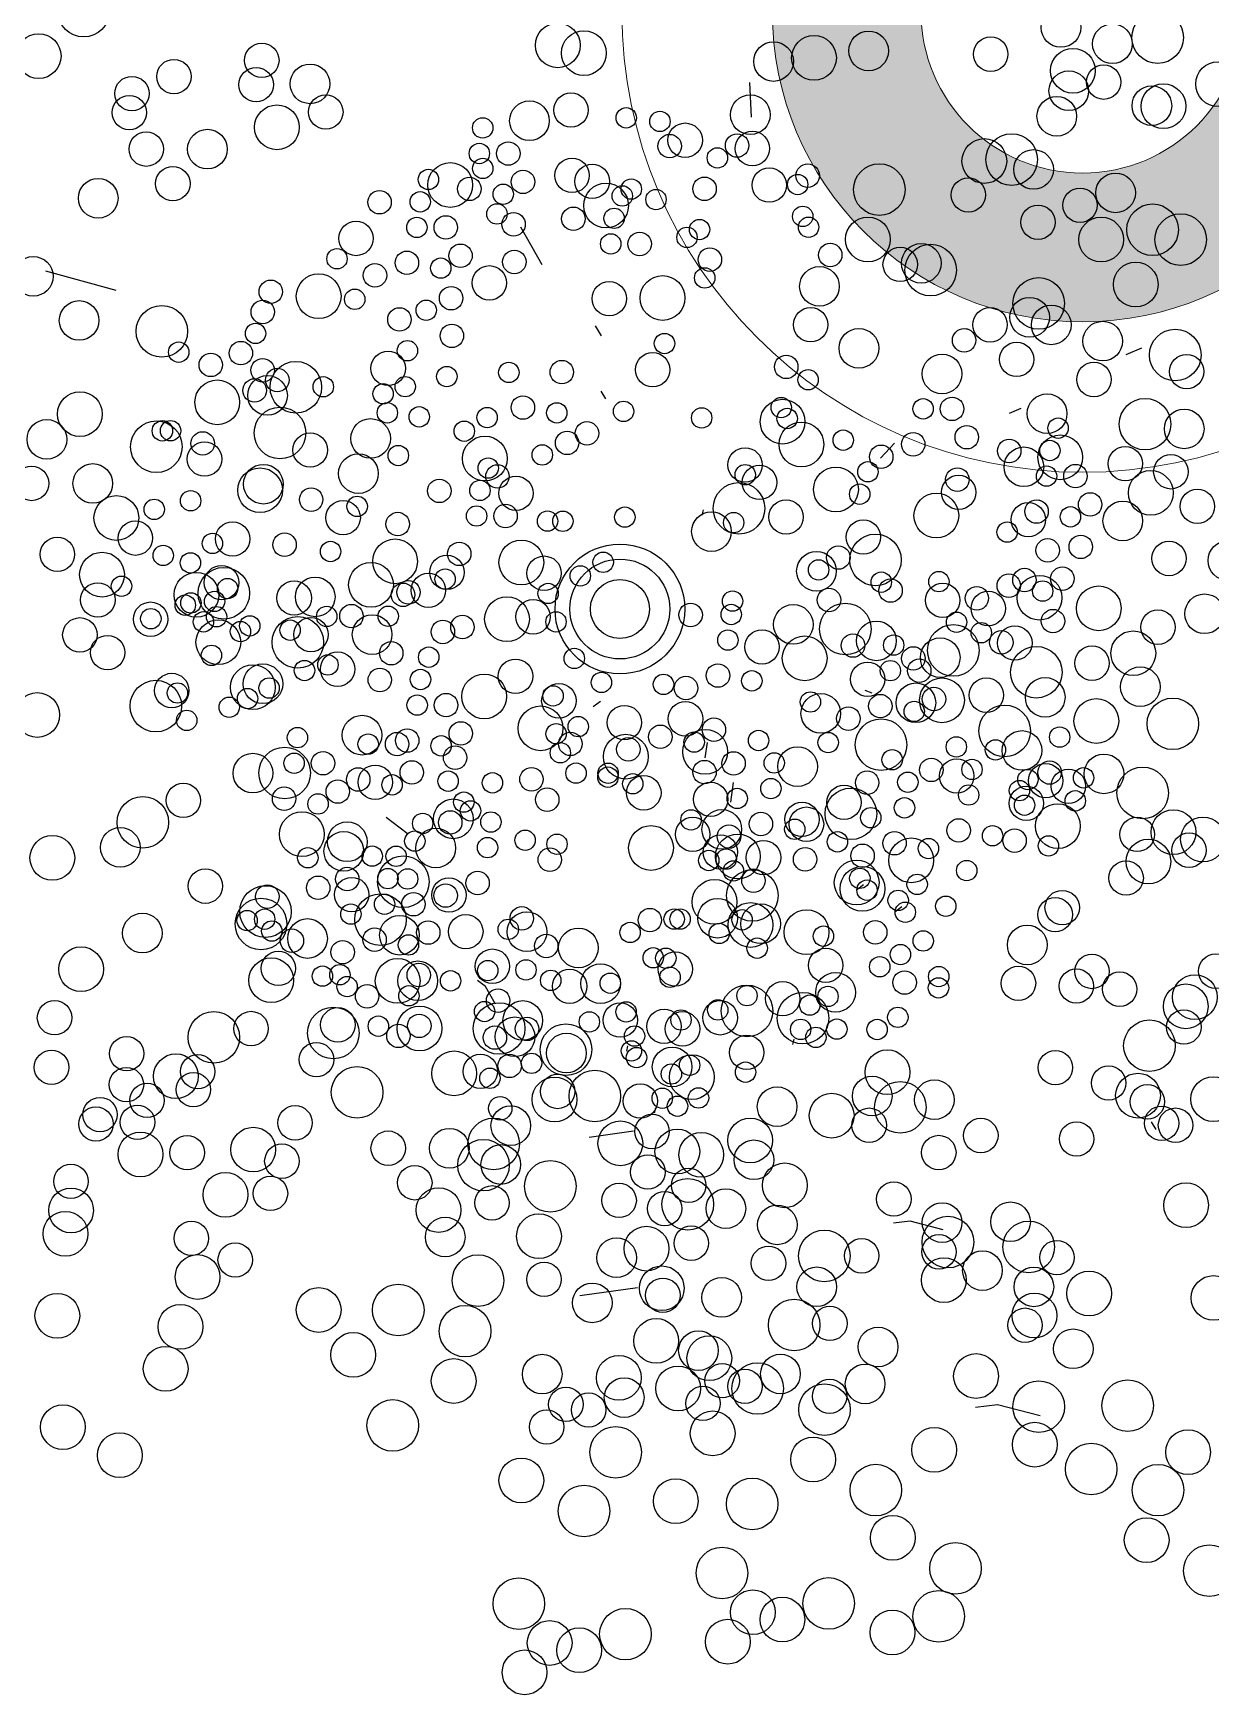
# Model space of a CAD drawing. Header units: millimetres. Extents: x 441156 to 441876, y 4514765 to 4515211.
# Drawn here: x 441585.016 to 441585.827, y 4514837.387 to 4514838.531 of the extents above; entities that cross this region are included whole.
import ezdxf

# ---------------------------------------------------------------- set-up
doc = ezdxf.new("R2010")
doc.units = ezdxf.units.MM
doc.linetypes.add('CONTINUA', pattern=[0])
doc.linetypes.add('HIDDEN', pattern=[0.375, 0.25, -0.125])
doc.layers.add('01_piscinas', color=254, linetype='Continuous')
doc.layers.add('INGIN ELECTRICIDAD ALUMBRADO', color=120, linetype='HIDDEN')

msp = doc.modelspace()

# ---------------------------------------------------------------- hatches: boundary and pattern name
at = {"layer": 'INGIN ELECTRICIDAD ALUMBRADO', "linetype": 'CONTINUA', "lineweight": 13}
h = msp.add_hatch(color=86, dxfattribs=at)
h.dxf.hatch_style = 1
edge = h.paths.add_edge_path()
edge.add_arc((441585.73825679, 4514838.54582988), 0.11124836, 0, 360)
edge = h.paths.add_edge_path()
edge.add_arc((441585.73825679, 4514838.54582988), 0.21369962, 0, 180)
edge.add_arc((441585.73825679, 4514838.54582988), 0.21369962, 180, 360)

# ---------------------------------------------------------------- linework, layer by layer
at = {"layer": '01_piscinas'}
for p, q in [((441585.51016844, 4514838.47299437, 0.00000053), (441585.50899165, 4514838.49681329, 0.00000053)), ((441585.36613198, 4514838.37131475, 0.00000053), (441585.35149191, 4514838.39723094, 0.00000053)), ((441585.07262422, 4514838.35359961, 0.00000053), (441585.02415907, 4514838.3670747, 0.00000053)), ((441585.40250551, 4514838.32940603, 0.00000053), (441585.40667206, 4514838.32258655, 0.00000053)), ((441585.65828462, 4514838.32745384, 0.00000053), (441585.65982447, 4514838.32684535, 0.00000053)), ((441585.76834579, 4514838.30969461, 0.00000053), (441585.77902568, 4514838.31432465, 0.00000053)), ((441585.4064533, 4514838.28441181, 0.00000053), (441585.40965834, 4514838.27916606, 0.00000053)), ((441585.6878689, 4514838.26924918, 0.00000053), (441585.69608421, 4514838.27281075, 0.00000053)), ((441585.5991588, 4514838.23819898, 0.00000053), (441585.60863241, 4514838.24865735, 0.00000053)), ((441585.47685958, 4514838.20268991, 0.00000053), (441585.47600573, 4514838.19915405, 0.00000053)), ((441585.70816412, 4514838.20959542, 0.00000053), (441585.70970397, 4514838.20898694, 0.00000053)), ((441585.58826152, 4514838.07859969, 0.00000053), (441585.59318904, 4514838.07665253, 0.00000053)), ((441585.40626909, 4514838.07085598, 0.00000053), (441585.40126429, 4514838.06711552, 0.00000053)), ((441585.47963986, 4514838.04251251, 0.00000053), (441585.47812895, 4514838.03206184, 0.00000053)), ((441585.49764803, 4514838.01493694, 0.00000053), (441585.49568385, 4514838.00135107, 0.00000053)), ((441585.2586568, 4514837.99119592, 0.00000053), (441585.27318252, 4514837.9801735, 0.00000053)), ((441585.58749651, 4514837.94460043, 0.00000053), (441585.58249171, 4514837.94085997, 0.00000053)), ((441585.61387056, 4514837.92942843, 0.00000053), (441585.60886575, 4514837.92568798, 0.00000053)), ((441585.53933237, 4514837.83819045, 0.00000053), (441585.53847853, 4514837.83465459, 0.00000053)), ((441585.42490921, 4514837.83361461, 0.00000053), (441585.42405536, 4514837.83007875, 0.00000053)), ((441585.44403926, 4514837.79079296, 0.00000053), (441585.44318542, 4514837.78725709, 0.00000053)), ((441585.78542092, 4514837.78128174, 0.00000053), (441585.78862595, 4514837.77603599, 0.00000053)), ((441585.39843623, 4514837.77091968, 0.00000053), (441585.42896653, 4514837.77510615, 0.00000053)), ((441585.39208331, 4514837.66186626, 0.00000053), (441585.4317727, 4514837.66730868, 0.00000053))]:
    msp.add_line(p, q, dxfattribs=at)
at = {"layer": '01_piscinas', "elevation": 0.00000053}
for points in [[(441585.3339554, 4514837.86250141), (441585.32698231, 4514837.87446183), (441585.32698231, 4514837.87446183), (441585.32153312, 4514837.87863187)], [(441585.64221014, 4514837.70711101), (441585.61958439, 4514837.71307092), (441585.61958439, 4514837.71307092), (441585.60808932, 4514837.71154233)], [(441585.70898939, 4514837.57891499), (441585.67957592, 4514837.58666287), (441585.67957592, 4514837.58666287), (441585.66463233, 4514837.5846757)]]:
    msp.add_lwpolyline(points, dxfattribs=at)
at = {"layer": '01_piscinas'}
for centre, radius in [((441585.05027739, 4514838.54600709, 0.00000053), 0.01775907), ((441585.72340628, 4514838.53478688, 0.00000053), 0.01366082), ((441585.79001386, 4514838.52783635, 0.00000053), 0.01775907), ((441585.37680832, 4514838.52251039, 0.00000053), 0.01541533), ((441585.75882192, 4514838.52359249, 0.00000053), 0.01366082), ((441585.01930912, 4514838.51509017, 0.00000053), 0.01541533), ((441585.17297141, 4514838.51216884, 0.00000053), 0.01185795), ((441585.3947855, 4514838.51717122, 0.00000053), 0.01541533), ((441585.52545191, 4514838.51133995, 0.00000053), 0.01366082), ((441585.55332209, 4514838.51386468, 0.00000053), 0.01541533), ((441585.59092881, 4514838.51863875, 0.00000053), 0.01366082), ((441585.67504747, 4514838.51641371, 0.00000053), 0.01185795), ((441585.11246547, 4514838.50098001, 0.00000053), 0.01185795), ((441585.73161765, 4514838.5050098, 0.00000053), 0.01541533), ((441585.83158947, 4514838.49579012, 0.00000053), 0.01541533), ((441585.08353019, 4514838.48925965, 0.00000053), 0.01185795), ((441585.1690853, 4514838.49539479, 0.00000053), 0.01185795), ((441585.20619273, 4514838.49595021, 0.00000053), 0.01366082), ((441585.72878289, 4514838.4912356, 0.00000053), 0.01366082), ((441585.75277945, 4514838.49717314, 0.00000053), 0.01185795), ((441585.08177318, 4514838.47620611, 0.00000053), 0.01185795), ((441585.21705142, 4514838.47658237, 0.00000053), 0.01185795), ((441585.38593028, 4514838.47794925, 0.00000053), 0.01185795), ((441585.5094647, 4514838.47473476, 0.00000053), 0.01366082), ((441585.72052386, 4514838.47365571, 0.00000053), 0.01366082), ((441585.78600076, 4514838.48095451, 0.00000053), 0.01366082), ((441585.79397361, 4514838.48055366, 0.00000053), 0.01541533), ((441585.18338239, 4514838.46608329, 0.00000053), 0.01541533), ((441585.35731307, 4514838.47056736, 0.00000053), 0.01366082), ((441585.42399915, 4514838.47258396, 0.00000053), 0.00701654), ((441585.44720655, 4514838.47010767, 0.00000053), 0.00701654), ((441585.1355086, 4514838.45102801, 0.00000053), 0.01366082), ((441585.32511453, 4514838.46565616, 0.00000053), 0.00701654), ((441585.46454454, 4514838.45717588, 0.00000053), 0.01185795), ((441585.09338207, 4514838.4510515, 0.00000053), 0.01185795), ((441585.3228129, 4514838.44803685, 0.00000053), 0.00701654), ((441585.34273071, 4514838.44802033, 0.00000053), 0.00808333), ((441585.45386832, 4514838.45312918, 0.00000053), 0.00808333), ((441585.50032268, 4514838.45350149, 0.00000053), 0.00808333), ((441585.51085718, 4514838.45145769, 0.00000053), 0.01185795), ((441585.67059166, 4514838.44282823, 0.00000053), 0.01541533), ((441585.68945941, 4514838.44385207, 0.00000053), 0.01775907), ((441585.30272556, 4514838.42631531, 0.00000053), 0.01541533), ((441585.32514759, 4514838.43776543, 0.00000053), 0.00701654), ((441585.38668623, 4514838.43295362, 0.00000053), 0.01185795), ((441585.48674045, 4514838.44497568, 0.00000053), 0.00701654), ((441585.70453665, 4514838.43705051, 0.00000053), 0.01366082), ((441585.06028517, 4514838.41721829, 0.00000053), 0.01366082), ((441585.11168685, 4514838.42724576, 0.00000053), 0.01185795), ((441585.28775042, 4514838.43015308, 0.00000053), 0.00701654), ((441585.31594703, 4514838.42364868, 0.00000053), 0.00808333), ((441585.35286504, 4514838.42851839, 0.00000053), 0.00808333), ((441585.40051483, 4514838.42884657, 0.00000053), 0.01185795), ((441585.42745613, 4514838.42351265, 0.00000053), 0.00701654), ((441585.47791216, 4514838.42370296, 0.00000053), 0.00808333), ((441585.52246606, 4514838.42630308, 0.00000053), 0.01185795), ((441585.54203462, 4514838.42666387, 0.00000053), 0.00701654), ((441585.54896176, 4514838.43278766, 0.00000053), 0.00808333), ((441585.5982895, 4514838.4231912, 0.00000053), 0.01775907), ((441585.65961649, 4514838.41949163, 0.00000053), 0.01185795), ((441585.76100806, 4514838.42093337, 0.00000053), 0.01366082), ((441585.25407881, 4514838.41446292, 0.00000053), 0.00808333), ((441585.2820828, 4514838.414771, 0.00000053), 0.00701654), ((441585.33928281, 4514838.41999258, 0.00000053), 0.00701654), ((441585.4100866, 4514838.41220182, 0.00000053), 0.01541533), ((441585.4212593, 4514838.4187861, 0.00000053), 0.00701654), ((441585.44446671, 4514838.41630981, 0.00000053), 0.00701654), ((441585.73651789, 4514838.41239957, 0.00000053), 0.01185795), ((441585.33495569, 4514838.40639814, 0.00000053), 0.00701654), ((441585.34639684, 4514838.39930659, 0.00000053), 0.00808333), ((441585.3875877, 4514838.40309594, 0.00000053), 0.00808333), ((441585.41559168, 4514838.40340402, 0.00000053), 0.00701654), ((441585.54551385, 4514838.40475991, 0.00000053), 0.00701654), ((441585.70758261, 4514838.40067921, 0.00000053), 0.01185795), ((441585.78648804, 4514838.39554399, 0.00000053), 0.01775907), ((441585.23789706, 4514838.38954816, 0.00000053), 0.01185795), ((441585.27978116, 4514838.39715169, 0.00000053), 0.00701654), ((441585.29969898, 4514838.39713516, 0.00000053), 0.00808333), ((441585.46581991, 4514838.39028282, 0.00000053), 0.00701654), ((441585.47446426, 4514838.39567522, 0.00000053), 0.00701654), ((441585.54958141, 4514838.39725552, 0.00000053), 0.00701654), ((441585.59043429, 4514838.38884605, 0.00000053), 0.01541533), ((441585.75107822, 4514838.38878493, 0.00000053), 0.01541533), ((441585.80584271, 4514838.38875439, 0.00000053), 0.01775907), ((441585.3098333, 4514838.37763323, 0.00000053), 0.00808333), ((441585.41329005, 4514838.38578471, 0.00000053), 0.00701654), ((441585.43320786, 4514838.38576818, 0.00000053), 0.00808333), ((441585.56447539, 4514838.3781384, 0.00000053), 0.00808333), ((441585.62718708, 4514838.37244722, 0.00000053), 0.01366082), ((441585.633622, 4514838.36776183, 0.00000053), 0.01775907), ((441585.01558998, 4514838.36346646, 0.00000053), 0.01366082), ((441585.22476866, 4514838.37558495, 0.00000053), 0.00701654), ((441585.27291529, 4514838.37276351, 0.00000053), 0.00808333), ((441585.29625107, 4514838.36910741, 0.00000053), 0.00701654), ((441585.34690426, 4514838.37338022, 0.00000053), 0.00808333), ((441585.48157829, 4514838.37498923, 0.00000053), 0.00808333), ((441585.61267342, 4514838.37165966, 0.00000053), 0.01185795), ((441585.77487443, 4514838.35783747, 0.00000053), 0.01541533), ((441585.21213701, 4514838.34977428, 0.00000053), 0.01541533), ((441585.25091029, 4514838.36413682, 0.00000053), 0.00808333), ((441585.3296995, 4514838.35895741, 0.00000053), 0.01185795), ((441585.44897437, 4514838.34855337, 0.00000053), 0.01541533), ((441585.47801801, 4514838.36234226, 0.00000053), 0.00701654), ((441585.55705637, 4514838.35655425, 0.00000053), 0.01366082), ((441585.70805224, 4514838.34480176, 0.00000053), 0.01775907), ((441585.17913711, 4514838.35285236, 0.00000053), 0.00808333), ((441585.23696675, 4514838.34764438, 0.00000053), 0.00701654), ((441585.3033651, 4514838.34842142, 0.00000053), 0.00808333), ((441585.41228491, 4514838.34810088, 0.00000053), 0.01185795), ((441585.04717863, 4514838.33309055, 0.00000053), 0.01366082), ((441585.10413164, 4514838.32562221, 0.00000053), 0.01775907), ((441585.17363324, 4514838.3389572, 0.00000053), 0.00808333), ((441585.26779477, 4514838.3337653, 0.00000053), 0.00808333), ((441585.28625634, 4514838.34013089, 0.00000053), 0.00701654), ((441585.5510139, 4514838.3301349, 0.00000053), 0.01185795), ((441585.67458616, 4514838.33008789, 0.00000053), 0.01185795), ((441585.70182448, 4514838.33528716, 0.00000053), 0.01366082), ((441585.71671269, 4514838.3300644, 0.00000053), 0.01366082), ((441585.1686649, 4514838.32417416, 0.00000053), 0.00701654), ((441585.30387252, 4514838.32249505, 0.00000053), 0.00808333), ((441585.58423522, 4514838.31391627, 0.00000053), 0.01366082), ((441585.65669583, 4514838.3194069, 0.00000053), 0.00808333), ((441585.75212833, 4514838.31887001, 0.00000053), 0.01366082), ((441585.11573958, 4514838.31125065, 0.00000053), 0.00701654), ((441585.15855261, 4514838.31060643, 0.00000053), 0.00808333), ((441585.27328099, 4514838.31228056, 0.00000053), 0.00701654), ((441585.45032429, 4514838.31720464, 0.00000053), 0.00701654), ((441585.69289094, 4514838.30628215, 0.00000053), 0.01185795), ((441585.80209557, 4514838.30928388, 0.00000053), 0.01775907), ((441585.13784202, 4514838.30248719, 0.00000053), 0.00808333), ((441585.17353854, 4514838.2987872, 0.00000053), 0.00808333), ((441585.19642408, 4514838.28709236, 0.00000053), 0.01775907), ((441585.260016, 4514838.30007969, 0.00000053), 0.01185795), ((441585.34310769, 4514838.29732895, 0.00000053), 0.00701654), ((441585.3796098, 4514838.29750403, 0.00000053), 0.00808333), ((441585.44219858, 4514838.29914053, 0.00000053), 0.01185795), ((441585.53418766, 4514838.30113917, 0.00000053), 0.00808333), ((441585.64148925, 4514838.29625467, 0.00000053), 0.01366082), ((441585.74608585, 4514838.29245066, 0.00000053), 0.01185795), ((441585.80996754, 4514838.29788981, 0.00000053), 0.01185795), ((441585.16803468, 4514838.28489203, 0.00000053), 0.00808333), ((441585.17693495, 4514838.28150118, 0.00000053), 0.01366082), ((441585.1836365, 4514838.29207551, 0.00000053), 0.00808333), ((441585.21532617, 4514838.28742625, 0.00000053), 0.00701654), ((441585.2717916, 4514838.28751038, 0.00000053), 0.00701654), ((441585.30042461, 4514838.29446731, 0.00000053), 0.00701654), ((441585.54924991, 4514838.29225417, 0.00000053), 0.00701654), ((441585.0476971, 4514838.2686437, 0.00000053), 0.01541533), ((441585.14231676, 4514838.27672435, 0.00000053), 0.01541533), ((441585.25654328, 4514838.28259957, 0.00000053), 0.00701654), ((441585.71383027, 4514838.26893323, 0.00000053), 0.01366082), ((441585.18550447, 4514838.25564013, 0.00000053), 0.01775907), ((441585.25943619, 4514838.26950646, 0.00000053), 0.00701654), ((441585.28142558, 4514838.26674525, 0.00000053), 0.00701654), ((441585.32817383, 4514838.26622105, 0.00000053), 0.00701654), ((441585.35282612, 4514838.27313238, 0.00000053), 0.00808333), ((441585.3761619, 4514838.26947628, 0.00000053), 0.00701654), ((441585.42214482, 4514838.27051576, 0.00000053), 0.00701654), ((441585.47593565, 4514838.26599455, 0.00000053), 0.00701654), ((441585.5316784, 4514838.26340395, 0.00000053), 0.01541533), ((441585.53073975, 4514838.27311142, 0.00000053), 0.00701654), ((441585.53480731, 4514838.26560703, 0.00000053), 0.00701654), ((441585.62846341, 4514838.27223649, 0.00000053), 0.00701654), ((441585.64838123, 4514838.27221997, 0.00000053), 0.00808333), ((441585.78131219, 4514838.26169712, 0.00000053), 0.01775907), ((441585.8082609, 4514838.25844762, 0.00000053), 0.01366082), ((441585.02497491, 4514838.25123478, 0.00000053), 0.01366082), ((441585.10038451, 4514838.2461517, 0.00000053), 0.01775907), ((441585.10450913, 4514838.25710092, 0.00000053), 0.00701654), ((441585.11014102, 4514838.25718548, 0.00000053), 0.00701654), ((441585.24792913, 4514838.25186283, 0.00000053), 0.01366082), ((441585.31243425, 4514838.25684948, 0.00000053), 0.00701654), ((441585.39691335, 4514838.25539874, 0.00000053), 0.00808333), ((441585.54462042, 4514838.24772546, 0.00000053), 0.01541533), ((441585.65851555, 4514838.25271803, 0.00000053), 0.00808333), ((441585.72141045, 4514838.25893805, 0.00000053), 0.00701654), ((441585.13352376, 4514838.23767155, 0.00000053), 0.01185795), ((441585.13224346, 4514838.24842202, 0.00000053), 0.00808333), ((441585.20630811, 4514838.24388744, 0.00000053), 0.01185795), ((441585.26698298, 4514838.24009811, 0.00000053), 0.00701654), ((441585.32661798, 4514838.23800793, 0.00000053), 0.01541533), ((441585.36616716, 4514838.24049976, 0.00000053), 0.00701654), ((441585.38327593, 4514838.24879029, 0.00000053), 0.00808333), ((441585.57345091, 4514838.25066975, 0.00000053), 0.00701654), ((441585.59959254, 4514838.23922162, 0.00000053), 0.00808333), ((441585.62159754, 4514838.24784832, 0.00000053), 0.00808333), ((441585.68773885, 4514838.24324789, 0.00000053), 0.00808333), ((441585.72291599, 4514838.23887058, 0.00000053), 0.01541533), ((441585.71574283, 4514838.24355597, 0.00000053), 0.00701654), ((441585.23952943, 4514838.22766881, 0.00000053), 0.01366082), ((441585.32890502, 4514838.23146806, 0.00000053), 0.00701654), ((441585.50581707, 4514838.23364098, 0.00000053), 0.01185795), ((441585.59043589, 4514838.22889973, 0.00000053), 0.00701654), ((441585.69784306, 4514838.23232803, 0.00000053), 0.01366082), ((441585.76769193, 4514838.23452341, 0.00000053), 0.01185795), ((441585.79908219, 4514838.22891443, 0.00000053), 0.01185795), ((441585.01443703, 4514838.22088235, 0.00000053), 0.01185795), ((441585.05656356, 4514838.22085886, 0.00000053), 0.01366082), ((441585.17180523, 4514838.21618198, 0.00000053), 0.01541533), ((441585.17405253, 4514838.22037001, 0.00000053), 0.01366082), ((441585.33530714, 4514838.22572498, 0.00000053), 0.00808333), ((441585.34807828, 4514838.21410558, 0.00000053), 0.01185795), ((441585.50594747, 4514838.22689784, 0.00000053), 0.00701654), ((441585.51577247, 4514838.2215806, 0.00000053), 0.01185795), ((441585.56841664, 4514838.216778, 0.00000053), 0.01541533), ((441585.6529229, 4514838.21476915, 0.00000053), 0.01185795), ((441585.65204735, 4514838.22350623, 0.00000053), 0.00808333), ((441585.7134412, 4514838.22593666, 0.00000053), 0.00701654), ((441585.73335901, 4514838.22592013, 0.00000053), 0.00808333), ((441585.78527194, 4514838.21441443, 0.00000053), 0.01541533), ((441585.12397095, 4514838.20894777, 0.00000053), 0.00701654), ((441585.20698163, 4514838.20974711, 0.00000053), 0.00808333), ((441585.29523341, 4514838.2157779, 0.00000053), 0.00808333), ((441585.3232374, 4514838.21608598, 0.00000053), 0.00701654), ((441585.50159445, 4514838.20374229, 0.00000053), 0.01775907), ((441585.58476827, 4514838.21351765, 0.00000053), 0.00701654), ((441585.63757003, 4514838.19879707, 0.00000053), 0.01541533), ((441585.74349334, 4514838.2064182, 0.00000053), 0.00808333), ((441585.81738698, 4514838.20510869, 0.00000053), 0.01185795), ((441585.0728237, 4514838.1971172, 0.00000053), 0.01541533), ((441585.09891057, 4514838.20303576, 0.00000053), 0.00701654), ((441585.22899155, 4514838.19731638, 0.00000053), 0.01185795), ((441585.2386713, 4514838.20509784, 0.00000053), 0.00701654), ((441585.32093576, 4514838.19846667, 0.00000053), 0.00701654), ((441585.34085358, 4514838.19845014, 0.00000053), 0.00808333), ((441585.3698242, 4514838.19498358, 0.00000053), 0.00701654), ((441585.38033544, 4514838.19483617, 0.00000053), 0.00701654), ((441585.42301852, 4514838.19769782, 0.00000053), 0.00701654), ((441585.48267557, 4514838.18774739, 0.00000053), 0.01366082), ((441585.53407725, 4514838.19777486, 0.00000053), 0.01185795), ((441585.70088902, 4514838.19595673, 0.00000053), 0.01185795), ((441585.70657533, 4514838.20154848, 0.00000053), 0.00808333), ((441585.72991111, 4514838.19789238, 0.00000053), 0.00701654), ((441585.76598529, 4514838.19508121, 0.00000053), 0.01366082), ((441585.08593673, 4514838.18324513, 0.00000053), 0.01185795), ((441585.15285191, 4514838.18265117, 0.00000053), 0.01185795), ((441585.26659693, 4514838.19291196, 0.00000053), 0.00808333), ((441585.49797822, 4514838.19389645, 0.00000053), 0.00701654), ((441585.58727217, 4514838.18394338, 0.00000053), 0.01185795), ((441585.68631216, 4514838.18737947, 0.00000053), 0.00701654), ((441585.0322128, 4514838.17209524, 0.00000053), 0.01185795), ((441585.1389567, 4514838.1796103, 0.00000053), 0.00701654), ((441585.18866913, 4514838.17869412, 0.00000053), 0.00808333), ((441585.2203588, 4514838.17404486, 0.00000053), 0.00701654), ((441585.26475484, 4514838.16725358, 0.00000053), 0.01541533), ((441585.30897282, 4514838.17240405, 0.00000053), 0.00808333), ((441585.35174457, 4514838.16648143, 0.00000053), 0.01541533), ((441585.41961262, 4514838.13443107, 0.00000053), 0.0446896), ((441585.59563778, 4514838.16822441, 0.00000053), 0.01775907), ((441585.71423325, 4514838.17483329, 0.00000053), 0.00808333), ((441585.73702514, 4514838.17720639, 0.00000053), 0.00808333), ((441585.7978038, 4514838.16923799, 0.00000053), 0.01185795), ((441585.83832631, 4514838.16775977, 0.00000053), 0.01366082), ((441585.0629309, 4514838.15810668, 0.00000053), 0.01541533), ((441585.10512006, 4514838.17132473, 0.00000053), 0.00701654), ((441585.12380454, 4514838.16620085, 0.00000053), 0.00701654), ((441585.30049125, 4514838.15967916, 0.00000053), 0.01185795), ((441585.36740643, 4514838.15908519, 0.00000053), 0.01185795), ((441585.41961262, 4514838.13443107, 0.00000053), 0.03437661), ((441585.40808466, 4514838.16658992, 0.00000053), 0.00701654), ((441585.55501659, 4514838.16042595, 0.00000053), 0.01366082), ((441585.55647549, 4514838.16133567, 0.00000053), 0.00701654), ((441585.57005772, 4514838.16986148, 0.00000053), 0.00808333), ((441585.07635967, 4514838.15009064, 0.00000053), 0.00701654), ((441585.12794884, 4514838.14426385, 0.00000053), 0.01541533), ((441585.14681659, 4514838.14528769, 0.00000053), 0.01775907), ((441585.14524206, 4514838.15264307, 0.00000053), 0.01185795), ((441585.14941202, 4514838.14849674, 0.00000053), 0.00701654), ((441585.20976952, 4514838.14278232, 0.00000053), 0.01366082), ((441585.24819648, 4514838.15115323, 0.00000053), 0.01541533), ((441585.28775405, 4514838.14729427, 0.00000053), 0.01185795), ((441585.29921571, 4514838.15503054, 0.00000053), 0.00701654), ((441585.39234508, 4514838.15721835, 0.00000053), 0.00701654), ((441585.59964845, 4514838.15291115, 0.00000053), 0.00701654), ((441585.63930293, 4514838.15328308, 0.00000053), 0.00701654), ((441585.68744956, 4514838.15046164, 0.00000053), 0.00808333), ((441585.69826073, 4514838.15436155, 0.00000053), 0.00808333), ((441585.70859466, 4514838.14220617, 0.00000053), 0.01541533), ((441585.72436757, 4514838.15533136, 0.00000053), 0.00808333), ((441585.06003358, 4514838.14071479, 0.00000053), 0.01185795), ((441585.12028775, 4514838.13707905, 0.00000053), 0.00701654), ((441585.12417099, 4514838.13860141, 0.00000053), 0.00701654), ((441585.1404382, 4514838.13964349, 0.00000053), 0.00701654), ((441585.19525587, 4514838.14199475, 0.00000053), 0.01185795), ((441585.27026306, 4514838.14419822, 0.00000053), 0.00808333), ((441585.27401608, 4514838.14595142, 0.00000053), 0.00808333), ((441585.3701608, 4514838.14514739, 0.00000053), 0.00701654), ((441585.41961262, 4514838.13443107, 0.00000053), 0.02034119), ((441585.49719117, 4514838.13987264, 0.00000053), 0.00701654), ((441585.56358952, 4514838.14064968, 0.00000053), 0.00808333), ((441585.60605057, 4514838.14716807, 0.00000053), 0.00808333), ((441585.6419065, 4514838.14041192, 0.00000053), 0.01185795), ((441585.66544456, 4514838.14183495, 0.00000053), 0.00808333), ((441585.67329676, 4514838.13480293, 0.00000053), 0.01185795), ((441585.71078534, 4514838.14680554, 0.00000053), 0.00701654), ((441585.749402, 4514838.13491449, 0.00000053), 0.01541533), ((441585.82233909, 4514838.13115457, 0.00000053), 0.01366082), ((441585.09636083, 4514838.12741294, 0.00000053), 0.01185795), ((441585.09655687, 4514838.12777576, 0.00000053), 0.00701654), ((441585.13275099, 4514838.12560375, 0.00000053), 0.00701654), ((441585.14181187, 4514838.12915592, 0.00000053), 0.00701654), ((441585.21767274, 4514838.12932097, 0.00000053), 0.00701654), ((441585.23469273, 4514838.1295421, 0.00000053), 0.00808333), ((441585.26007254, 4514838.12945899, 0.00000053), 0.00701654), ((441585.34185177, 4514838.12747091, 0.00000053), 0.01541533), ((441585.35979658, 4514838.1290771, 0.00000053), 0.01185795), ((441585.46830645, 4514838.13035302, 0.00000053), 0.00808333), ((441585.49631043, 4514838.13066109, 0.00000053), 0.00701654), ((441585.53902937, 4514838.12382075, 0.00000053), 0.01366082), ((441585.5748544, 4514838.12063765, 0.00000053), 0.01775907), ((441585.71789937, 4514838.12611955, 0.00000053), 0.00808333), ((441585.79018625, 4514838.12194438, 0.00000053), 0.01185795), ((441585.04768015, 4514838.11662441, 0.00000053), 0.01185795), ((441585.14304039, 4514838.11156285, 0.00000053), 0.01541533), ((441585.15827921, 4514838.11889467, 0.00000053), 0.00701654), ((441585.16469929, 4514838.12283428, 0.00000053), 0.00701654), ((441585.19780488, 4514838.11153232, 0.00000053), 0.01775907), ((441585.19249663, 4514838.11986022, 0.00000053), 0.00701654), ((441585.20686475, 4514838.11684014, 0.00000053), 0.01185795), ((441585.24899128, 4514838.11681664, 0.00000053), 0.01366082), ((441585.29769997, 4514838.11866253, 0.00000053), 0.00808333), ((441585.31116427, 4514838.12201262, 0.00000053), 0.00808333), ((441585.37559184, 4514838.12558001, 0.00000053), 0.00701654), ((441585.59627694, 4514838.11251058, 0.00000053), 0.01366082), ((441585.64927623, 4514838.10593443, 0.00000053), 0.01775907), ((441585.65150102, 4514838.12534251, 0.00000053), 0.00701654), ((441585.6685116, 4514838.11813968, 0.00000053), 0.00701654), ((441585.69160155, 4514838.11099719, 0.00000053), 0.01185795), ((441585.06678361, 4514838.10443506, 0.00000053), 0.01185795), ((441585.26212964, 4514838.10400641, 0.00000053), 0.00808333), ((441585.4940088, 4514838.11304178, 0.00000053), 0.00701654), ((441585.51750514, 4514838.1083347, 0.00000053), 0.01185795), ((441585.54687289, 4514838.10050579, 0.00000053), 0.01541533), ((441585.58015525, 4514838.1093045, 0.00000053), 0.00808333), ((441585.60815923, 4514838.10961258, 0.00000053), 0.00701654), ((441585.64019986, 4514838.10096972, 0.00000053), 0.01366082), ((441585.68232904, 4514838.11146343, 0.00000053), 0.00808333), ((441585.77319822, 4514838.10396703, 0.00000053), 0.01541533), ((441585.13831198, 4514838.10253051, 0.00000053), 0.00701654), ((441585.20239052, 4514838.09208337, 0.00000053), 0.00701654), ((441585.21855376, 4514838.09593013, 0.00000053), 0.00701654), ((441585.22516954, 4514838.0930344, 0.00000053), 0.01185795), ((441585.28794287, 4514838.10128902, 0.00000053), 0.00701654), ((441585.34771106, 4514838.08814174, 0.00000053), 0.01185795), ((441585.38821106, 4514838.10041174, 0.00000053), 0.00701654), ((441585.6058576, 4514838.09199326, 0.00000053), 0.00701654), ((441585.62173133, 4514838.1003913, 0.00000053), 0.00808333), ((441585.62577541, 4514838.09197674, 0.00000053), 0.00808333), ((441585.70637603, 4514838.09093132, 0.00000053), 0.01775907), ((441585.74479646, 4514838.09716571, 0.00000053), 0.01185795), ((441585.11094539, 4514838.07831027, 0.00000053), 0.01185795), ((441585.16683661, 4514838.08061539, 0.00000053), 0.01541533), ((441585.17376785, 4514838.08300692, 0.00000053), 0.01366082), ((441585.17799553, 4514838.08002995, 0.00000053), 0.00701654), ((441585.25427126, 4514838.08559886, 0.00000053), 0.00808333), ((441585.28227525, 4514838.08590694, 0.00000053), 0.00701654), ((441585.3261406, 4514838.07425494, 0.00000053), 0.01541533), ((441585.40687992, 4514838.08389995, 0.00000053), 0.00701654), ((441585.44965259, 4514838.08255333, 0.00000053), 0.00701654), ((441585.46513793, 4514838.08002691, 0.00000053), 0.00808333), ((441585.48714293, 4514838.08865361, 0.00000053), 0.00808333), ((441585.51047871, 4514838.08499751, 0.00000053), 0.00701654), ((441585.59023447, 4514838.08609123, 0.00000053), 0.01185795), ((441585.64142102, 4514838.07158928, 0.00000053), 0.01541533), ((441585.67201837, 4514838.07512649, 0.00000053), 0.01185795), ((441585.71254088, 4514838.07364828, 0.00000053), 0.01366082), ((441585.77801778, 4514838.08094708, 0.00000053), 0.01366082), ((441585.01834522, 4514838.06147403, 0.00000053), 0.01541533), ((441585.10001442, 4514838.06757968, 0.00000053), 0.01775907), ((441585.11486829, 4514838.07662281, 0.00000053), 0.00701654), ((441585.16316177, 4514838.0727919, 0.00000053), 0.00701654), ((441585.29989143, 4514838.0682711, 0.00000053), 0.00808333), ((441585.37758443, 4514838.07124867, 0.00000053), 0.01185795), ((441585.37355943, 4514838.074601, 0.00000053), 0.00701654), ((441585.5508451, 4514838.07042653, 0.00000053), 0.00701654), ((441585.55797889, 4514838.0625738, 0.00000053), 0.01366082), ((441585.59899173, 4514838.06760509, 0.00000053), 0.00808333), ((441585.62345578, 4514838.0698726, 0.00000053), 0.01366082), ((441585.63590974, 4514838.07247481, 0.00000053), 0.00808333), ((441585.12125714, 4514838.05778661, 0.00000053), 0.00701654), ((441585.15058025, 4514838.06679248, 0.00000053), 0.00701654), ((441585.27997361, 4514838.06828762, 0.00000053), 0.00701654), ((441585.36497597, 4514838.05229395, 0.00000053), 0.01541533), ((441585.42274088, 4514838.05625242, 0.00000053), 0.01185795), ((441585.46478213, 4514838.05883015, 0.00000053), 0.01185795), ((441585.57698673, 4514838.05897839, 0.00000053), 0.00808333), ((441585.62232751, 4514838.06394899, 0.00000053), 0.00701654), ((441585.68460873, 4514838.05050506, 0.00000053), 0.01775907), ((441585.7477401, 4514838.05733512, 0.00000053), 0.01541533), ((441585.80041936, 4514838.05541344, 0.00000053), 0.01775907), ((441585.19753741, 4514838.04588383, 0.00000053), 0.00701654), ((441585.24201879, 4514838.04759347, 0.00000053), 0.01366082), ((441585.31002575, 4514838.04876916, 0.00000053), 0.00808333), ((441585.37568794, 4514838.04855241, 0.00000053), 0.00701654), ((441585.39093627, 4514838.05346322, 0.00000053), 0.00701654), ((441585.44744041, 4514838.0464722, 0.00000053), 0.00808333), ((441585.48435842, 4514838.05134192, 0.00000053), 0.00808333), ((441585.59948877, 4514838.04101662, 0.00000053), 0.01775907), ((441585.72248489, 4514838.04627096, 0.00000053), 0.00701654), ((441585.24623624, 4514838.04145536, 0.00000053), 0.00701654), ((441585.26615405, 4514838.04143884, 0.00000053), 0.00808333), ((441585.27310774, 4514838.04389945, 0.00000053), 0.00808333), ((441585.29644352, 4514838.04024335, 0.00000053), 0.00701654), ((441585.37858086, 4514838.03545929, 0.00000053), 0.00701654), ((441585.38550799, 4514838.04158308, 0.00000053), 0.00808333), ((441585.42367936, 4514838.03279882, 0.00000053), 0.01541533), ((441585.42543541, 4514838.03784551, 0.00000053), 0.00808333), ((441585.47833299, 4514838.03614987, 0.00000053), 0.01541533), ((441585.47077619, 4514838.0428161, 0.00000053), 0.00701654), ((441585.51512422, 4514838.04392432, 0.00000053), 0.00701654), ((441585.56304319, 4514838.04248596, 0.00000053), 0.00701654), ((441585.65133179, 4514838.03949626, 0.00000053), 0.00701654), ((441585.6782836, 4514838.03744644, 0.00000053), 0.00701654), ((441585.69655366, 4514838.03704308, 0.00000053), 0.01366082), ((441585.166872, 4514838.021461, 0.00000053), 0.01366082), ((441585.18874064, 4514838.02154218, 0.00000053), 0.01775907), ((441585.19523577, 4514838.02826452, 0.00000053), 0.00701654), ((441585.21515359, 4514838.02824799, 0.00000053), 0.00808333), ((441585.27628838, 4514838.0219369, 0.00000053), 0.00808333), ((441585.30615045, 4514838.03207858, 0.00000053), 0.00808333), ((441585.47789022, 4514838.02213011, 0.00000053), 0.00808333), ((441585.49790729, 4514838.02813552, 0.00000053), 0.00808333), ((441585.52591127, 4514838.0284436, 0.00000053), 0.00701654), ((441585.54199167, 4514838.0259686, 0.00000053), 0.01366082), ((441585.6071305, 4514838.03067174, 0.00000053), 0.00701654), ((441585.63411486, 4514838.02370746, 0.00000053), 0.00808333), ((441585.65163351, 4514838.0194842, 0.00000053), 0.01185795), ((441585.66211884, 4514838.02401554, 0.00000053), 0.00701654), ((441585.71561902, 4514838.02188278, 0.00000053), 0.00808333), ((441585.75302507, 4514838.02092594, 0.00000053), 0.01366082), ((441585.23937036, 4514838.01706719, 0.00000053), 0.00808333), ((441585.25112047, 4514838.01517209, 0.00000053), 0.01185795), ((441585.26270615, 4514838.01341109, 0.00000053), 0.00701654), ((441585.30132064, 4514838.01592951, 0.00000053), 0.00701654), ((441585.3318528, 4514838.01476735, 0.00000053), 0.00701654), ((441585.3587243, 4514838.01721143, 0.00000053), 0.00808333), ((441585.38939595, 4514838.0214469, 0.00000053), 0.00701654), ((441585.41138534, 4514838.01868569, 0.00000053), 0.00701654), ((441585.41149187, 4514838.02135307, 0.00000053), 0.00701654), ((441585.42850245, 4514838.01415024, 0.00000053), 0.00701654), ((441585.43607614, 4514838.00789947, 0.00000053), 0.01185795), ((441585.58991356, 4514838.01488294, 0.00000053), 0.00808333), ((441585.61791755, 4514838.01519102, 0.00000053), 0.00701654), ((441585.70061569, 4514838.01699765, 0.00000053), 0.00701654), ((441585.71287251, 4514838.01625997, 0.00000053), 0.01185795), ((441585.7285349, 4514838.01239214, 0.00000053), 0.01185795), ((441585.7389548, 4514838.01822668, 0.00000053), 0.00701654), ((441585.77963598, 4514838.00782668, 0.00000053), 0.01775907), ((441585.11893832, 4514838.00265184, 0.00000053), 0.01185795), ((441585.1883699, 4514838.00387634, 0.00000053), 0.00808333), ((441585.21170568, 4514838.00022024, 0.00000053), 0.00701654), ((441585.22528791, 4514838.00874606, 0.00000053), 0.00808333), ((441585.31211755, 4514838.0014839, 0.00000053), 0.00701654), ((441585.3695394, 4514838.00319904, 0.00000053), 0.00808333), ((441585.48210151, 4514838.0034051, 0.00000053), 0.01185795), ((441585.50040738, 4514838.00400948, 0.00000053), 0.00701654), ((441585.52360964, 4514838.01082429, 0.00000053), 0.00701654), ((441585.57870539, 4514837.99342986, 0.00000053), 0.01775907), ((441585.57397291, 4514838.00131766, 0.00000053), 0.01185795), ((441585.65981721, 4514838.00639623, 0.00000053), 0.00701654), ((441585.69475351, 4514838.00940216, 0.00000053), 0.00701654), ((441585.69959963, 4514838.00067178, 0.00000053), 0.01185795), ((441585.73325035, 4514838.00238427, 0.00000053), 0.00701654), ((441585.09104981, 4514837.98756998, 0.00000053), 0.01775907), ((441585.30485589, 4514837.98999398, 0.00000053), 0.01366082), ((441585.30275885, 4514837.98748114, 0.00000053), 0.00808333), ((441585.31671816, 4514837.99546252, 0.00000053), 0.00701654), ((441585.46859714, 4514837.98925755, 0.00000053), 0.00701654), ((441585.48981155, 4514837.98272137, 0.00000053), 0.01366082), ((441585.54503763, 4514837.9895973, 0.00000053), 0.01185795), ((441585.54809788, 4514837.98628244, 0.00000053), 0.01185795), ((441585.59241366, 4514837.9907569, 0.00000053), 0.00701654), ((441585.61561591, 4514837.99757171, 0.00000053), 0.00701654), ((441585.69831406, 4514837.99937834, 0.00000053), 0.00701654), ((441585.72123977, 4514837.98500014, 0.00000053), 0.01541533), ((441585.80085047, 4514837.98080864, 0.00000053), 0.01541533), ((441585.07551291, 4514837.97033827, 0.00000053), 0.01366082), ((441585.20057283, 4514837.97939439, 0.00000053), 0.01541533), ((441585.23185629, 4514837.97420862, 0.00000053), 0.01366082), ((441585.28377044, 4514837.98681408, 0.00000053), 0.00701654), ((441585.33076284, 4514837.98778922, 0.00000053), 0.00701654), ((441585.44101519, 4514837.96993999, 0.00000053), 0.01541533), ((441585.46974808, 4514837.97931472, 0.00000053), 0.01185795), ((441585.49473876, 4514837.97780941, 0.00000053), 0.00808333), ((441585.51674376, 4514837.98643611, 0.00000053), 0.00808333), ((441585.54007955, 4514837.98278001, 0.00000053), 0.00701654), ((441585.65295133, 4514837.98200805, 0.00000053), 0.00808333), ((441585.67628712, 4514837.97835196, 0.00000053), 0.00701654), ((441585.77587175, 4514837.97925731, 0.00000053), 0.01185795), ((441585.82121159, 4514837.97578046, 0.00000053), 0.01541533), ((441585.02873603, 4514837.96311807, 0.00000053), 0.01541533), ((441585.22946648, 4514837.96762864, 0.00000053), 0.01366082), ((441585.27838018, 4514837.97465164, 0.00000053), 0.00701654), ((441585.2927693, 4514837.96990062, 0.00000053), 0.01366082), ((441585.32846121, 4514837.97016991, 0.00000053), 0.00701654), ((441585.35429399, 4514837.97523727, 0.00000053), 0.00701654), ((441585.37628338, 4514837.97247606, 0.00000053), 0.00701654), ((441585.48885154, 4514837.96712538, 0.00000053), 0.01185795), ((441585.50084818, 4514837.96409731, 0.00000053), 0.01541533), ((441585.51852065, 4514837.96330457, 0.00000053), 0.01185795), ((441585.56943848, 4514837.97415619, 0.00000053), 0.00701654), ((441585.58674504, 4514837.96455684, 0.00000053), 0.00808333), ((441585.60875004, 4514837.97318353, 0.00000053), 0.00808333), ((441585.620281, 4514837.96138364, 0.00000053), 0.01541533), ((441585.63208582, 4514837.96952743, 0.00000053), 0.00701654), ((441585.69144818, 4514837.97499016, 0.00000053), 0.00808333), ((441585.71478397, 4514837.97133406, 0.00000053), 0.00701654), ((441585.78359573, 4514837.96054399, 0.00000053), 0.01541533), ((441585.81157605, 4514837.96839513, 0.00000053), 0.01185795), ((441585.20469032, 4514837.96319771, 0.00000053), 0.00701654), ((441585.24903835, 4514837.96430592, 0.00000053), 0.00701654), ((441585.27042887, 4514837.94666285, 0.00000053), 0.01775907), ((441585.26549302, 4514837.96420728, 0.00000053), 0.00701654), ((441585.37135546, 4514837.96185912, 0.00000053), 0.00808333), ((441585.48079523, 4514837.96131698, 0.00000053), 0.00701654), ((441585.49287089, 4514837.96228572, 0.00000053), 0.00701654), ((441585.49780581, 4514837.95411415, 0.00000053), 0.00701654), ((441585.54719358, 4514837.96209402, 0.00000053), 0.00808333), ((441585.58266514, 4514837.94614717, 0.00000053), 0.01541533), ((441585.65845987, 4514837.95435544, 0.00000053), 0.00701654), ((441585.76826191, 4514837.94924922, 0.00000053), 0.01185795), ((441585.13416334, 4514837.94365957, 0.00000053), 0.01185795), ((441585.21180435, 4514837.94251172, 0.00000053), 0.00808333), ((441585.23490225, 4514837.93783732, 0.00000053), 0.01185795), ((441585.23182141, 4514837.94851712, 0.00000053), 0.00808333), ((441585.2598254, 4514837.9488252, 0.00000053), 0.00701654), ((441585.2734487, 4514837.94860317, 0.00000053), 0.00701654), ((441585.32159533, 4514837.94578173, 0.00000053), 0.00808333), ((441585.51087123, 4514837.93720846, 0.00000053), 0.01775907), ((441585.51162325, 4514837.9474379, 0.00000053), 0.00808333), ((441585.58664345, 4514837.94183786, 0.00000053), 0.01541533), ((441585.58487716, 4514837.94903314, 0.00000053), 0.00701654), ((441585.62435983, 4514837.94487438, 0.00000053), 0.00701654), ((441585.17552939, 4514837.92614188, 0.00000053), 0.01775907), ((441585.1768188, 4514837.93643361, 0.00000053), 0.00808333), ((441585.2547163, 4514837.92054148, 0.00000053), 0.01775907), ((441585.25752377, 4514837.93120589, 0.00000053), 0.00701654), ((441585.27744158, 4514837.93118936, 0.00000053), 0.00808333), ((441585.30187098, 4514837.93747924, 0.00000053), 0.01185795), ((441585.29959033, 4514837.93715504, 0.00000053), 0.00808333), ((441585.48478871, 4514837.93277982, 0.00000053), 0.01541533), ((441585.58981208, 4514837.94086157, 0.00000053), 0.00701654), ((441585.61125121, 4514837.93386115, 0.00000053), 0.00701654), ((441585.72424999, 4514837.92890569, 0.00000053), 0.01185795), ((441585.17242264, 4514837.91758791, 0.00000053), 0.01775907), ((441585.16287527, 4514837.91994117, 0.00000053), 0.00701654), ((441585.17495092, 4514837.92090992, 0.00000053), 0.00701654), ((441585.23432151, 4514837.92439108, 0.00000053), 0.00701654), ((441585.35204515, 4514837.92143964, 0.00000053), 0.00808333), ((441585.44023125, 4514837.92028535, 0.00000053), 0.00808333), ((441585.45699977, 4514837.92096849, 0.00000053), 0.00701654), ((441585.46108171, 4514837.92097572, 0.00000053), 0.00701654), ((441585.48692914, 4514837.9215902, 0.00000053), 0.01366082), ((441585.50962321, 4514837.91693367, 0.00000053), 0.01541533), ((441585.50374803, 4514837.92044429, 0.00000053), 0.00701654), ((441585.51659825, 4514837.91776939, 0.00000053), 0.01366082), ((441585.54819306, 4514837.91196662, 0.00000053), 0.01541533), ((441585.61618613, 4514837.92568957, 0.00000053), 0.00701654), ((441585.64407629, 4514837.9297908, 0.00000053), 0.00701654), ((441585.71938068, 4514837.92401909, 0.00000053), 0.01185795), ((441585.09073793, 4514837.911346, 0.00000053), 0.01366082), ((441585.17988585, 4514837.91273834, 0.00000053), 0.00701654), ((441585.20447378, 4514837.9076075, 0.00000053), 0.01366082), ((441585.2677766, 4514837.90987948, 0.00000053), 0.01366082), ((441585.28757591, 4514837.91168743, 0.00000053), 0.00808333), ((441585.31347987, 4514837.91232462, 0.00000053), 0.01185795), ((441585.34274839, 4514837.91391602, 0.00000053), 0.00701654), ((441585.3556064, 4514837.91230113, 0.00000053), 0.01366082), ((441585.42664902, 4514837.91175953, 0.00000053), 0.00701654), ((441585.48800844, 4514837.91107272, 0.00000053), 0.00701654), ((441585.55980828, 4514837.90920375, 0.00000053), 0.00701654), ((441585.59548895, 4514837.91185951, 0.00000053), 0.00808333), ((441585.70015848, 4514837.90316417, 0.00000053), 0.01366082), ((441585.19370328, 4514837.90606209, 0.00000053), 0.00808333), ((441585.22865289, 4514837.89819102, 0.00000053), 0.00808333), ((441585.25065789, 4514837.90681771, 0.00000053), 0.00808333), ((441585.27399367, 4514837.90316162, 0.00000053), 0.00701654), ((441585.36889002, 4514837.90246789, 0.00000053), 0.00808333), ((441585.39102204, 4514837.90110674, 0.00000053), 0.01366082), ((441585.51414212, 4514837.90096057, 0.00000053), 0.00701654), ((441585.62854592, 4514837.90591834, 0.00000053), 0.00701654), ((441585.04852855, 4514837.88642811, 0.00000053), 0.01541533), ((441585.17948914, 4514837.87885919, 0.00000053), 0.01541533), ((441585.18439898, 4514837.88700418, 0.00000053), 0.01185795), ((441585.26654849, 4514837.87839369, 0.00000053), 0.01541533), ((441585.33178465, 4514837.88851888, 0.00000053), 0.01185795), ((441585.32860313, 4514837.88552737, 0.00000053), 0.00701654), ((441585.35494648, 4514837.88597546, 0.00000053), 0.00701654), ((441585.44255717, 4514837.89432134, 0.00000053), 0.00701654), ((441585.45124752, 4514837.89400115, 0.00000053), 0.00701654), ((441585.45773812, 4514837.88655777, 0.00000053), 0.01185795), ((441585.56137166, 4514837.88911424, 0.00000053), 0.01185795), ((441585.598556, 4514837.88816424, 0.00000053), 0.00701654), ((441585.61280633, 4514837.89654677, 0.00000053), 0.00701654), ((441585.74473293, 4514837.88491884, 0.00000053), 0.01185795), ((441585.83001507, 4514837.88510107, 0.00000053), 0.01185795), ((441585.21470936, 4514837.88169859, 0.00000053), 0.00701654), ((441585.22678501, 4514837.88266733, 0.00000053), 0.00701654), ((441585.23171993, 4514837.87449575, 0.00000053), 0.00701654), ((441585.28038297, 4514837.87849141, 0.00000053), 0.01366082), ((441585.28110771, 4514837.88247563, 0.00000053), 0.00808333), ((441585.30298523, 4514837.87845031, 0.00000053), 0.00701654), ((441585.37195706, 4514837.87877262, 0.00000053), 0.00701654), ((441585.38497957, 4514837.8746874, 0.00000053), 0.01185795), ((441585.40633644, 4514837.8765303, 0.00000053), 0.01366082), ((441585.41301138, 4514837.87682759, 0.00000053), 0.00701654), ((441585.45414044, 4514837.88090804, 0.00000053), 0.00701654), ((441585.56817009, 4514837.87053797, 0.00000053), 0.01366082), ((441585.61571273, 4514837.87726876, 0.00000053), 0.00808333), ((441585.63918038, 4514837.88137477, 0.00000053), 0.00701654), ((441585.694116, 4514837.87674482, 0.00000053), 0.01185795), ((441585.73396523, 4514837.87491642, 0.00000053), 0.01185795), ((441585.7638364, 4514837.87272949, 0.00000053), 0.01185795), ((441585.8156412, 4514837.86724808, 0.00000053), 0.01541533), ((441585.24553737, 4514837.86781951, 0.00000053), 0.00808333), ((441585.27432153, 4514837.86815216, 0.00000053), 0.00701654), ((441585.33571716, 4514837.86484138, 0.00000053), 0.00808333), ((441585.50712409, 4514837.85773794, 0.00000053), 0.01775907), ((441585.50713849, 4514837.86825106, 0.00000053), 0.00701654), ((441585.53179444, 4514837.86613637, 0.00000053), 0.01185795), ((441585.54569394, 4514837.85277089, 0.00000053), 0.01775907), ((441585.56294426, 4514837.86772669, 0.00000053), 0.00701654), ((441585.63904851, 4514837.87361266, 0.00000053), 0.00701654), ((441585.80931109, 4514837.86089549, 0.00000053), 0.01541533), ((441585.03023621, 4514837.85303397, 0.00000053), 0.01185795), ((441585.22222579, 4514837.842514, 0.00000053), 0.01775907), ((441585.2253542, 4514837.84815461, 0.00000053), 0.01185795), ((441585.28164004, 4514837.84569269, 0.00000053), 0.01541533), ((441585.33640453, 4514837.84566215, 0.00000053), 0.01775907), ((441585.3264204, 4514837.85731776, 0.00000053), 0.00701654), ((441585.35272399, 4514837.85116997, 0.00000053), 0.01366082), ((441585.41986306, 4514837.85146031, 0.00000053), 0.01185795), ((441585.42388792, 4514837.85707556, 0.00000053), 0.00701654), ((441585.45002814, 4514837.84710008, 0.00000053), 0.01185795), ((441585.46168722, 4514837.85149969, 0.00000053), 0.00701654), ((441585.48867475, 4514837.8530161, 0.00000053), 0.01185795), ((441585.48700636, 4514837.85839481, 0.00000053), 0.00701654), ((441585.55036273, 4514837.86172727, 0.00000053), 0.00701654), ((441585.61102511, 4514837.85332932, 0.00000053), 0.00701654), ((441585.80799818, 4514837.8466047, 0.00000053), 0.01185795), ((441585.13993212, 4514837.83956043, 0.00000053), 0.01775907), ((441585.16561896, 4514837.84561276, 0.00000053), 0.01185795), ((441585.25325842, 4514837.84724306, 0.00000053), 0.00701654), ((441585.26707586, 4514837.84056681, 0.00000053), 0.00808333), ((441585.28143556, 4514837.84746617, 0.00000053), 0.00808333), ((441585.33352345, 4514837.83939515, 0.00000053), 0.00808333), ((441585.34735472, 4514837.83991978, 0.00000053), 0.01366082), ((441585.3556722, 4514837.84536083, 0.00000053), 0.00808333), ((441585.38244487, 4514837.83110945, 0.00000053), 0.01775907), ((441585.39856878, 4514837.85018045, 0.00000053), 0.00701654), ((441585.42968919, 4514837.84046805, 0.00000053), 0.00701654), ((441585.46272153, 4514837.84540224, 0.00000053), 0.01185795), ((441585.54411235, 4514837.84504389, 0.00000053), 0.00701654), ((441585.56903159, 4514837.84521548, 0.00000053), 0.00701654), ((441585.59677477, 4514837.8449468, 0.00000053), 0.00701654), ((441585.78432223, 4514837.83378409, 0.00000053), 0.01775907), ((441585.07991145, 4514837.82834715, 0.00000053), 0.01185795), ((441585.21063588, 4514837.82424243, 0.00000053), 0.01185795), ((441585.38277036, 4514837.8287254, 0.00000053), 0.01366082), ((441585.42758497, 4514837.83022513, 0.00000053), 0.00701654), ((441585.50697954, 4514837.82921037, 0.00000053), 0.01185795), ((441585.55457733, 4514837.83954892, 0.00000053), 0.00701654), ((441585.02815365, 4514837.81890253, 0.00000053), 0.01185795), ((441585.11383489, 4514837.81277611, 0.00000053), 0.01541533), ((441585.12884681, 4514837.81594868, 0.00000053), 0.01185795), ((441585.30543626, 4514837.81474523, 0.00000053), 0.01541533), ((441585.32353297, 4514837.81613754, 0.00000053), 0.01185795), ((441585.34365777, 4514837.81989322, 0.00000053), 0.00808333), ((441585.35873924, 4514837.82166556, 0.00000053), 0.00701654), ((441585.43104711, 4514837.82562251, 0.00000053), 0.00701654), ((441585.45557785, 4514837.81918289, 0.00000053), 0.01366082), ((441585.46917577, 4514837.81219578, 0.00000053), 0.01541533), ((441585.46765115, 4514837.82032919, 0.00000053), 0.00701654), ((441585.60389938, 4514837.8155192, 0.00000053), 0.01541533), ((441585.71956292, 4514837.81870366, 0.00000053), 0.01185795), ((441585.07976737, 4514837.80704362, 0.00000053), 0.01185795), ((441585.12588262, 4514837.80356875, 0.00000053), 0.01185795), ((441585.23861407, 4514837.80170951, 0.00000053), 0.01775907), ((441585.33007554, 4514837.81136741, 0.00000053), 0.00701654), ((441585.37672789, 4514837.80230605, 0.00000053), 0.01185795), ((441585.40235358, 4514837.79916007, 0.00000053), 0.01775907), ((441585.45506962, 4514837.81432977, 0.00000053), 0.00701654), ((441585.50613642, 4514837.81557315, 0.00000053), 0.00701654), ((441585.59339577, 4514837.79916025, 0.00000053), 0.01366082), ((441585.75616438, 4514837.80809737, 0.00000053), 0.01185795), ((441585.77646702, 4514837.79943894, 0.00000053), 0.01541533), ((441585.82827102, 4514837.79706202, 0.00000053), 0.01541533), ((441585.09394168, 4514837.79615241, 0.00000053), 0.01185795), ((441585.37458965, 4514837.7967643, 0.00000053), 0.01541533), ((441585.43368364, 4514837.79569441, 0.00000053), 0.01185795), ((441585.44881924, 4514837.79764639, 0.00000053), 0.00701654), ((441585.47373848, 4514837.79781798, 0.00000053), 0.00701654), ((441585.52791887, 4514837.79186145, 0.00000053), 0.01366082), ((441585.56544899, 4514837.78564796, 0.00000053), 0.01541533), ((441585.61273734, 4514837.79137004, 0.00000053), 0.01775907), ((441585.63619701, 4514837.7966186, 0.00000053), 0.01366082), ((441585.7829431, 4514837.79518379, 0.00000053), 0.01185795), ((441585.0587519, 4514837.77989909, 0.00000053), 0.01185795), ((441585.06157317, 4514837.78635883, 0.00000053), 0.01185795), ((441585.08735871, 4514837.78107968, 0.00000053), 0.01185795), ((441585.19588757, 4514837.78068621, 0.00000053), 0.01185795), ((441585.33718957, 4514837.79068142, 0.00000053), 0.00808333), ((441585.3444723, 4514837.77878862, 0.00000053), 0.01366082), ((441585.45928422, 4514837.79215143, 0.00000053), 0.00701654), ((441585.59127685, 4514837.77905972, 0.00000053), 0.01185795), ((441585.79266893, 4514837.78042883, 0.00000053), 0.01185795), ((441585.80230641, 4514837.77906594, 0.00000053), 0.01185795), ((441585.3326574, 4514837.76619164, 0.00000053), 0.01775907), ((441585.41993819, 4514837.76656909, 0.00000053), 0.01541533), ((441585.44177646, 4514837.77471873, 0.00000053), 0.01185795), ((441585.50939339, 4514837.76859162, 0.00000053), 0.01541533), ((441585.66817825, 4514837.77196766, 0.00000053), 0.01185795), ((441585.73414748, 4514837.76960099, 0.00000053), 0.01185795), ((441585.08942086, 4514837.75896727, 0.00000053), 0.01541533), ((441585.12157692, 4514837.76015237, 0.00000053), 0.01185795), ((441585.16707668, 4514837.76227168, 0.00000053), 0.01541533), ((441585.26004529, 4514837.76323399, 0.00000053), 0.01185795), ((441585.30217182, 4514837.7632105, 0.00000053), 0.01366082), ((441585.32567735, 4514837.7515664, 0.00000053), 0.01775907), ((441585.4591528, 4514837.76090078, 0.00000053), 0.01541533), ((441585.47565421, 4514837.75869359, 0.00000053), 0.01541533), ((441585.51193166, 4514837.75525625, 0.00000053), 0.01366082), ((441585.63924297, 4514837.7602473, 0.00000053), 0.01185795), ((441585.18681063, 4514837.75431017, 0.00000053), 0.01185795), ((441585.33758746, 4514837.75201611, 0.00000053), 0.01366082), ((441585.43885729, 4514837.74683733, 0.00000053), 0.01185795), ((441585.04151079, 4514837.7404229, 0.00000053), 0.01185795), ((441585.14794286, 4514837.73118584, 0.00000053), 0.01541533), ((441585.17894494, 4514837.73210574, 0.00000053), 0.01185795), ((441585.27835008, 4514837.73942825, 0.00000053), 0.01185795), ((441585.37171768, 4514837.73701369, 0.00000053), 0.01775907), ((441585.4670115, 4514837.73769737, 0.00000053), 0.01185795), ((441585.53318961, 4514837.73764416, 0.00000053), 0.01541533), ((441585.04161706, 4514837.72040396, 0.00000053), 0.01541533), ((441585.29470908, 4514837.72064948, 0.00000053), 0.01541533), ((441585.33154499, 4514837.72559676, 0.00000053), 0.01185795), ((441585.41907591, 4514837.7272917, 0.00000053), 0.01185795), ((441585.45046617, 4514837.72168272, 0.00000053), 0.01185795), ((441585.46636742, 4514837.72460844, 0.00000053), 0.01775907), ((441585.49259271, 4514837.72165922, 0.00000053), 0.01366082), ((441585.60829785, 4514837.72823125, 0.00000053), 0.01185795), ((441585.80954802, 4514837.72398544, 0.00000053), 0.01541533), ((441585.52800834, 4514837.71046484, 0.00000053), 0.01366082), ((441585.64151917, 4514837.71201262, 0.00000053), 0.01366082), ((441585.68864511, 4514837.71257963, 0.00000053), 0.01366082), ((441585.03776362, 4514837.70431005, 0.00000053), 0.01541533), ((441585.12452143, 4514837.70117693, 0.00000053), 0.01185795), ((441585.29928941, 4514837.70207934, 0.00000053), 0.01366082), ((441585.36386247, 4514837.70266854, 0.00000053), 0.01541533), ((441585.43790495, 4514837.69407341, 0.00000053), 0.01541533), ((441585.46877096, 4514837.69787698, 0.00000053), 0.01185795), ((441585.64553071, 4514837.698579, 0.00000053), 0.01775907), ((441585.70117233, 4514837.69527486, 0.00000053), 0.01775907), ((441585.15466564, 4514837.68630222, 0.00000053), 0.01185795), ((441585.41736927, 4514837.6878495, 0.00000053), 0.01366082), ((441585.56041075, 4514837.68909057, 0.00000053), 0.01775907), ((441585.58614135, 4514837.68916043, 0.00000053), 0.01185795), ((441585.63940025, 4514837.69191209, 0.00000053), 0.01185795), ((441585.72062635, 4514837.68792869, 0.00000053), 0.01185795), ((441585.12877006, 4514837.67456275, 0.00000053), 0.01541533), ((441585.32193021, 4514837.67209589, 0.00000053), 0.01775907), ((441585.52196587, 4514837.68404549, 0.00000053), 0.01185795), ((441585.64277612, 4514837.67244832, 0.00000053), 0.01541533), ((441585.66930616, 4514837.6789826, 0.00000053), 0.01366082), ((441585.36740388, 4514837.67297101, 0.00000053), 0.01185795), ((441585.44842561, 4514837.66680503, 0.00000053), 0.01541533), ((441585.55518719, 4514837.66782686, 0.00000053), 0.01366082), ((441585.7047218, 4514837.66778821, 0.00000053), 0.01366082), ((441585.74274794, 4514837.66322864, 0.00000053), 0.01541533), ((441585.82850794, 4514837.66015197, 0.00000053), 0.01541533), ((441585.2121751, 4514837.65187486, 0.00000053), 0.01541533), ((441585.26693959, 4514837.65184432, 0.00000053), 0.01775907), ((441585.4006252, 4514837.65675238, 0.00000053), 0.01366082), ((441585.44918779, 4514837.66200627, 0.00000053), 0.01185795), ((441585.48971029, 4514837.66052806, 0.00000053), 0.01366082), ((441585.03216621, 4514837.64786876, 0.00000053), 0.01541533), ((441585.11697003, 4514837.64027391, 0.00000053), 0.01541533), ((441585.31297992, 4514837.63729162, 0.00000053), 0.01775907), ((441585.53962737, 4514837.64150381, 0.00000053), 0.01775907), ((441585.56419433, 4514837.64260061, 0.00000053), 0.01185795), ((441585.69867933, 4514837.64136887, 0.00000053), 0.01185795), ((441585.70513207, 4514837.64799217, 0.00000053), 0.01541533), ((441585.44463069, 4514837.63055921, 0.00000053), 0.01541533), ((441585.23597131, 4514837.6209274, 0.00000053), 0.01541533), ((441585.47372308, 4514837.62392286, 0.00000053), 0.01366082), ((441585.48123116, 4514837.61867726, 0.00000053), 0.01541533), ((441585.59741564, 4514837.62638198, 0.00000053), 0.01366082), ((441585.73190065, 4514837.62515024, 0.00000053), 0.01366082), ((441585.10674464, 4514837.61140815, 0.00000053), 0.01541533), ((441585.30512471, 4514837.60294647, 0.00000053), 0.01541533), ((441585.36608051, 4514837.60768088, 0.00000053), 0.01366082), ((441585.4189149, 4514837.60514989, 0.00000053), 0.01541533), ((441585.53019449, 4514837.60780572, 0.00000053), 0.01366082), ((441585.66490342, 4514837.6063713, 0.00000053), 0.01541533), ((441585.45972224, 4514837.59785821, 0.00000053), 0.01541533), ((441585.49004192, 4514837.60313976, 0.00000053), 0.01185795), ((441585.50570432, 4514837.59927192, 0.00000053), 0.01185795), ((441585.51448673, 4514837.59782767, 0.00000053), 0.01775907), ((441585.58850046, 4514837.60097718, 0.00000053), 0.01366082), ((441585.38239935, 4514837.58689777, 0.00000053), 0.01185795), ((441585.42255191, 4514837.59156374, 0.00000053), 0.01366082), ((441585.47676904, 4514837.58755156, 0.00000053), 0.01185795), ((441585.56052706, 4514837.58327497, 0.00000053), 0.01775907), ((441585.5640103, 4514837.59244338, 0.00000053), 0.01185795), ((441585.70809113, 4514837.58528708, 0.00000053), 0.01775907), ((441585.76935486, 4514837.5860242, 0.00000053), 0.01775907), ((441585.03599408, 4514837.57120069, 0.00000053), 0.01541533), ((441585.26319245, 4514837.57237381, 0.00000053), 0.01775907), ((441585.39806175, 4514837.58302994, 0.00000053), 0.01185795), ((441585.36912647, 4514837.57130958, 0.00000053), 0.01185795), ((441585.48351846, 4514837.56691075, 0.00000053), 0.01541533), ((441585.70533654, 4514837.5591564, 0.00000053), 0.01541533), ((441585.07518154, 4514837.55186357, 0.00000053), 0.01541533), ((441585.41669627, 4514837.55387503, 0.00000053), 0.01775907), ((441585.55267185, 4514837.54892982, 0.00000053), 0.01541533), ((441585.63609997, 4514837.55557924, 0.00000053), 0.01541533), ((441585.81093047, 4514837.55397797, 0.00000053), 0.01541533), ((441585.35174126, 4514837.534533, 0.00000053), 0.01541533), ((441585.74421423, 4514837.54234806, 0.00000053), 0.01775907), ((441585.59585956, 4514837.5278456, 0.00000053), 0.01775907), ((441585.79025456, 4514837.52779536, 0.00000053), 0.01775907), ((441585.39492897, 4514837.51344878, 0.00000053), 0.01775907), ((441585.45806034, 4514837.52027884, 0.00000053), 0.01541533), ((441585.51073959, 4514837.51835716, 0.00000053), 0.01775907), ((441585.60756884, 4514837.49505147, 0.00000053), 0.01541533), ((441585.78239934, 4514837.4934502, 0.00000053), 0.01541533), ((441585.48995621, 4514837.4707704, 0.00000053), 0.01775907), ((441585.65075655, 4514837.47396725, 0.00000053), 0.01775907), ((441585.82558705, 4514837.47236598, 0.00000053), 0.01775907), ((441585.35002087, 4514837.44965582, 0.00000053), 0.01775907), ((441585.51117071, 4514837.44375236, 0.00000053), 0.01541533), ((441585.56336905, 4514837.44981812, 0.00000053), 0.01775907), ((441585.63916682, 4514837.44094102, 0.00000053), 0.01775907), ((441585.4234337, 4514837.42870353, 0.00000053), 0.01775907), ((441585.53153183, 4514837.43872418, 0.00000053), 0.01541533), ((441585.37123536, 4514837.42263778, 0.00000053), 0.01541533), ((441585.49391596, 4514837.42348771, 0.00000053), 0.01541533), ((441585.6073296, 4514837.42984708, 0.00000053), 0.01541533), ((441585.39159648, 4514837.4176096, 0.00000053), 0.01541533), ((441585.35398062, 4514837.40237313, 0.00000053), 0.01541533)]:
    msp.add_circle(centre, radius, dxfattribs=at)
at = {"layer": 'INGIN ELECTRICIDAD ALUMBRADO', "color": 86, "linetype": 'CONTINUA', "lineweight": 13}
for radius in [0.31727935, 0.21369962, 0.11124836]:
    msp.add_circle((441585.73825679, 4514838.54582988, 0.00000131), radius, dxfattribs=at)

doc.saveas('drawing.dxf')
